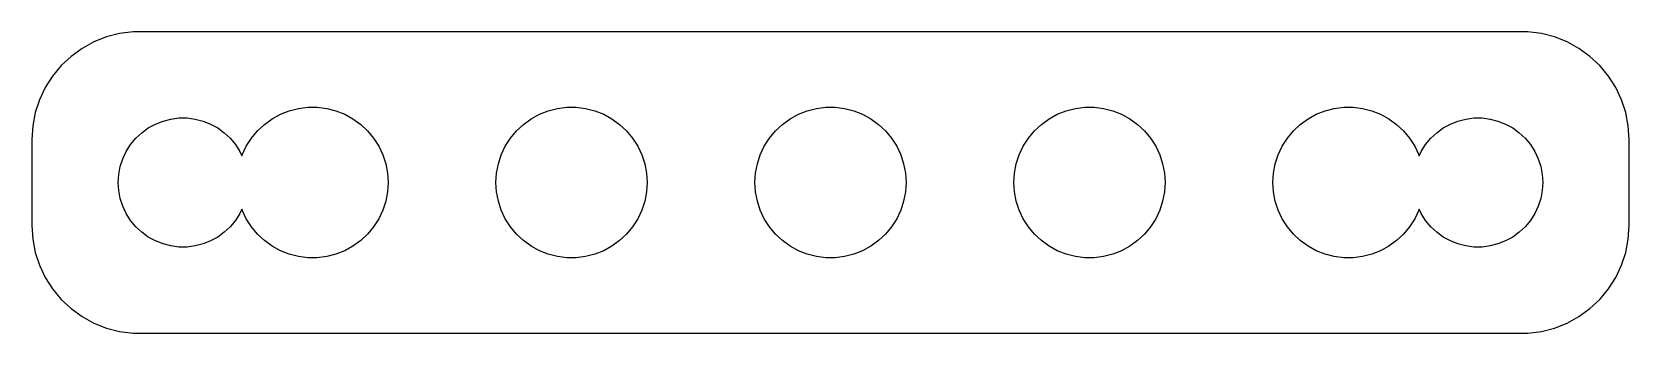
# Model space of a CAD drawing. Header units: metres. Extents: x -37 to 37, y -7 to 7.
import ezdxf

# ---------------------------------------------------------------- set-up
doc = ezdxf.new("R2010")
doc.units = ezdxf.units.M

msp = doc.modelspace()

# ---------------------------------------------------------------- linework, layer by layer
for p, q in [((-33.5451, 6.75528), (-34.1289, 6.52412)), ((-32.9369, 6.91142), (-33.5451, 6.75528)), ((-32.3139, 6.99013), (-32.9369, 6.91142)), ((32.3139, 6.99013), (-32.3139, 6.99013)), ((32.9369, 6.91142), (32.3139, 6.99013)), ((33.5451, 6.75528), (32.9369, 6.91142)), ((34.1289, 6.52412), (33.5451, 6.75528)), ((-34.6791, 6.22163), (-35.1871, 5.85255)), ((-34.1289, 6.52412), (-34.6791, 6.22163)), ((34.6791, 6.22163), (34.1289, 6.52412)), ((35.1871, 5.85255), (34.6791, 6.22163)), ((-35.6448, 5.42273), (-36.0451, 4.93892)), ((-35.1871, 5.85255), (-35.6448, 5.42273)), ((35.6448, 5.42273), (35.1871, 5.85255)), ((36.0451, 4.93892), (35.6448, 5.42273)), ((-36.0451, 4.93892), (-36.3815, 4.40877)), ((36.3815, 4.40877), (36.0451, 4.93892)), ((-36.6489, 3.84062), (-36.8429, 3.24344)), ((-36.3815, 4.40877), (-36.6489, 3.84062)), ((36.6489, 3.84062), (36.3815, 4.40877)), ((36.8429, 3.24344), (36.6489, 3.84062)), ((-36.8429, 3.24344), (-36.9606, 2.62666)), ((-30.5621, 2.94685), (-30.1884, 2.99408)), ((-30.1884, 2.99408), (-29.8116, 2.99408)), ((-29.8116, 2.99408), (-29.4379, 2.94685)), ((-25.8754, 2.95514), (-25.4902, 3.16689)), ((-25.4902, 3.16689), (-25.0816, 3.32869)), ((-25.0816, 3.32869), (-24.6558, 3.438)), ((-24.6558, 3.438), (-24.2198, 3.49309)), ((-24.2198, 3.49309), (-23.7802, 3.49309)), ((-23.7802, 3.49309), (-23.3442, 3.438)), ((-23.3442, 3.438), (-22.9184, 3.32869)), ((-22.9184, 3.32869), (-22.5098, 3.16689)), ((-22.5098, 3.16689), (-22.1246, 2.95514)), ((-13.8754, 2.95514), (-13.4902, 3.16689)), ((-13.4902, 3.16689), (-13.0816, 3.32869)), ((-13.0816, 3.32869), (-12.6558, 3.438)), ((-12.6558, 3.438), (-12.2198, 3.49309)), ((-12.2198, 3.49309), (-11.7802, 3.49309)), ((-11.7802, 3.49309), (-11.3442, 3.438)), ((-11.3442, 3.438), (-10.9184, 3.32869)), ((-10.9184, 3.32869), (-10.5098, 3.16689)), ((-10.5098, 3.16689), (-10.1246, 2.95514)), ((-1.87538, 2.95514), (-1.49022, 3.16689)), ((-1.49022, 3.16689), (-1.08156, 3.32869)), ((-1.08156, 3.32869), (-0.655823, 3.438)), ((-0.655823, 3.438), (-0.219757, 3.49309)), ((-0.219757, 3.49309), (0.219757, 3.49309)), ((0.219757, 3.49309), (0.655823, 3.438)), ((0.655823, 3.438), (1.08156, 3.32869)), ((1.08156, 3.32869), (1.49022, 3.16689)), ((1.49022, 3.16689), (1.87538, 2.95514)), ((10.1246, 2.95514), (10.5098, 3.16689)), ((10.5098, 3.16689), (10.9184, 3.32869)), ((10.9184, 3.32869), (11.3442, 3.438)), ((11.3442, 3.438), (11.7802, 3.49309)), ((11.7802, 3.49309), (12.2198, 3.49309)), ((12.2198, 3.49309), (12.6558, 3.438)), ((12.6558, 3.438), (13.0816, 3.32869)), ((13.0816, 3.32869), (13.4902, 3.16689)), ((13.4902, 3.16689), (13.8754, 2.95514)), ((22.1246, 2.95514), (22.5098, 3.16689)), ((22.5098, 3.16689), (22.9184, 3.32869)), ((22.9184, 3.32869), (23.3442, 3.438)), ((23.3442, 3.438), (23.7802, 3.49309)), ((23.7802, 3.49309), (24.2198, 3.49309)), ((24.2198, 3.49309), (24.6558, 3.438)), ((24.6558, 3.438), (25.0816, 3.32869)), ((25.0816, 3.32869), (25.4902, 3.16689)), ((25.4902, 3.16689), (25.8754, 2.95514)), ((29.4379, 2.94685), (29.8116, 2.99408)), ((29.8116, 2.99408), (30.1884, 2.99408)), ((30.1884, 2.99408), (30.5621, 2.94685)), ((36.9606, 2.62666), (36.8429, 3.24344)), ((-36.9606, 2.62666), (-37, 2)), ((-32.1869, 2.05363), (-31.9123, 2.31154)), ((-31.9123, 2.31154), (-31.6075, 2.53297)), ((-31.6075, 2.53297), (-31.2773, 2.71448)), ((-31.2773, 2.71448), (-30.927, 2.85316)), ((-30.927, 2.85316), (-30.5621, 2.94685)), ((-29.4379, 2.94685), (-29.0729, 2.85316)), ((-29.0729, 2.85316), (-28.7227, 2.71448)), ((-28.7227, 2.71448), (-28.3925, 2.53297)), ((-28.3925, 2.53297), (-28.0877, 2.31154)), ((-28.0877, 2.31154), (-27.8131, 2.05363)), ((-26.8316, 2.05724), (-26.5514, 2.3959)), ((-26.5514, 2.3959), (-26.231, 2.69679)), ((-26.231, 2.69679), (-25.8754, 2.95514)), ((-22.1246, 2.95514), (-21.769, 2.69679)), ((-21.769, 2.69679), (-21.4486, 2.3959)), ((-21.4486, 2.3959), (-21.1684, 2.05724)), ((-14.8316, 2.05724), (-14.5514, 2.3959)), ((-14.5514, 2.3959), (-14.231, 2.69679)), ((-14.231, 2.69679), (-13.8754, 2.95514)), ((-10.1246, 2.95514), (-9.76901, 2.69679)), ((-9.76901, 2.69679), (-9.44861, 2.3959)), ((-9.44861, 2.3959), (-9.16843, 2.05724)), ((-2.83156, 2.05724), (-2.55138, 2.3959)), ((-2.55138, 2.3959), (-2.23097, 2.69679)), ((-2.23097, 2.69679), (-1.87538, 2.95514)), ((1.87538, 2.95514), (2.23097, 2.69679)), ((2.23097, 2.69679), (2.55138, 2.3959)), ((2.55138, 2.3959), (2.83156, 2.05724)), ((9.16843, 2.05724), (9.44861, 2.3959)), ((9.44861, 2.3959), (9.76901, 2.69679)), ((9.76901, 2.69679), (10.1246, 2.95514)), ((13.8754, 2.95514), (14.231, 2.69679)), ((14.231, 2.69679), (14.5514, 2.3959)), ((14.5514, 2.3959), (14.8316, 2.05724)), ((21.1684, 2.05724), (21.4486, 2.3959)), ((21.4486, 2.3959), (21.769, 2.69679)), ((21.769, 2.69679), (22.1246, 2.95514)), ((25.8754, 2.95514), (26.231, 2.69679)), ((26.231, 2.69679), (26.5514, 2.3959)), ((26.5514, 2.3959), (26.8316, 2.05724)), ((27.8131, 2.05363), (28.0877, 2.31154)), ((28.0877, 2.31154), (28.3925, 2.53297)), ((28.3925, 2.53297), (28.7227, 2.71448)), ((28.7227, 2.71448), (29.0729, 2.85316)), ((29.0729, 2.85316), (29.4379, 2.94685)), ((30.5621, 2.94685), (30.927, 2.85316)), ((30.927, 2.85316), (31.2773, 2.71448)), ((31.2773, 2.71448), (31.6075, 2.53297)), ((31.6075, 2.53297), (31.9123, 2.31154)), ((31.9123, 2.31154), (32.1869, 2.05363)), ((37, 2), (36.9606, 2.62666)), ((-37, 2), (-37, -2)), ((-32.6289, 1.44525), (-32.427, 1.76335)), ((-32.427, 1.76335), (-32.1869, 2.05363)), ((-27.8131, 2.05363), (-27.5729, 1.76335)), ((-27.5729, 1.76335), (-27.3711, 1.44525)), ((-27.2542, 1.28842), (-27.0671, 1.68613)), ((-27.0671, 1.68613), (-26.8316, 2.05724)), ((-21.1684, 2.05724), (-20.9329, 1.68613)), ((-20.9329, 1.68613), (-20.7458, 1.28842)), ((-15.2542, 1.28842), (-15.0671, 1.68613)), ((-15.0671, 1.68613), (-14.8316, 2.05724)), ((-9.16843, 2.05724), (-8.93292, 1.68613)), ((-8.93292, 1.68613), (-8.74577, 1.28842)), ((-3.25421, 1.28842), (-3.06706, 1.68613)), ((-3.06706, 1.68613), (-2.83156, 2.05724)), ((2.83156, 2.05724), (3.06706, 1.68613)), ((3.06706, 1.68613), (3.25421, 1.28842)), ((8.74577, 1.28842), (8.93292, 1.68613)), ((8.93292, 1.68613), (9.16843, 2.05724)), ((14.8316, 2.05724), (15.0671, 1.68613)), ((15.0671, 1.68613), (15.2542, 1.28842)), ((20.7458, 1.28842), (20.9329, 1.68613)), ((20.9329, 1.68613), (21.1684, 2.05724)), ((26.8316, 2.05724), (27.0671, 1.68613)), ((27.0671, 1.68613), (27.2542, 1.28842)), ((27.3711, 1.44525), (27.5729, 1.76335)), ((27.5729, 1.76335), (27.8131, 2.05363)), ((32.1869, 2.05363), (32.427, 1.76335)), ((32.427, 1.76335), (32.6289, 1.44525)), ((37, -2), (37, 2)), ((-32.9763, 0.375992), (-32.9057, 0.746063)), ((-32.9057, 0.746063), (-32.7893, 1.10437)), ((-32.7893, 1.10437), (-32.6289, 1.44525)), ((-27.3711, 1.44525), (-27.2718, 1.23428)), ((-27.2718, 1.23428), (-27.2542, 1.28842)), ((-20.7458, 1.28842), (-20.61, 0.870407)), ((-20.61, 0.870407), (-20.5276, 0.43866)), ((-15.4724, 0.43866), (-15.39, 0.870407)), ((-15.39, 0.870407), (-15.2542, 1.28842)), ((-8.74577, 1.28842), (-8.60995, 0.870407)), ((-8.60995, 0.870407), (-8.52759, 0.43866)), ((-3.4724, 0.43866), (-3.39003, 0.870407)), ((-3.39003, 0.870407), (-3.25421, 1.28842)), ((3.25421, 1.28842), (3.39003, 0.870407)), ((3.39003, 0.870407), (3.4724, 0.43866)), ((8.52759, 0.43866), (8.60995, 0.870407)), ((8.60995, 0.870407), (8.74577, 1.28842)), ((15.2542, 1.28842), (15.39, 0.870407)), ((15.39, 0.870407), (15.4724, 0.43866)), ((20.5276, 0.43866), (20.61, 0.870407)), ((20.61, 0.870407), (20.7458, 1.28842)), ((27.2542, 1.28842), (27.2718, 1.23428)), ((27.2718, 1.23428), (27.3711, 1.44525)), ((32.6289, 1.44525), (32.7893, 1.10437)), ((32.7893, 1.10437), (32.9057, 0.746063)), ((32.9057, 0.746063), (32.9763, 0.375992)), ((-33, 0), (-32.9763, 0.375992)), ((-32.9763, -0.375992), (-33, 0)), ((-20.5276, 0.43866), (-20.5, 0)), ((-20.5, 0), (-20.5276, -0.43866)), ((-15.5, 0), (-15.4724, 0.43866)), ((-15.4724, -0.43866), (-15.5, 0)), ((-8.52759, 0.43866), (-8.5, 0)), ((-8.5, 0), (-8.52759, -0.43866)), ((-3.5, 0), (-3.4724, 0.43866)), ((-3.4724, -0.43866), (-3.5, 0)), ((3.4724, 0.43866), (3.5, 0)), ((3.5, 0), (3.4724, -0.43866)), ((8.5, 0), (8.52759, 0.43866)), ((8.52759, -0.43866), (8.5, 0)), ((15.4724, 0.43866), (15.5, 0)), ((15.5, 0), (15.4724, -0.43866)), ((20.5, 0), (20.5276, 0.43866)), ((20.5276, -0.43866), (20.5, 0)), ((32.9763, 0.375992), (33, 0)), ((33, 0), (32.9763, -0.375992)), ((-32.9057, -0.746063), (-32.9763, -0.375992)), ((-20.5276, -0.43866), (-20.61, -0.870407)), ((-15.39, -0.870407), (-15.4724, -0.43866)), ((-8.52759, -0.43866), (-8.60995, -0.870407)), ((-3.39003, -0.870407), (-3.4724, -0.43866)), ((3.4724, -0.43866), (3.39003, -0.870407)), ((8.60995, -0.870407), (8.52759, -0.43866)), ((15.4724, -0.43866), (15.39, -0.870407)), ((20.61, -0.870407), (20.5276, -0.43866)), ((32.9763, -0.375992), (32.9057, -0.746063)), ((-32.7893, -1.10437), (-32.9057, -0.746063)), ((-32.6289, -1.44525), (-32.7893, -1.10437)), ((-32.427, -1.76335), (-32.6289, -1.44525)), ((-27.3711, -1.44525), (-27.5729, -1.76335)), ((-27.2718, -1.23428), (-27.3711, -1.44525)), ((-27.2542, -1.28842), (-27.2718, -1.23428)), ((-27.0671, -1.68613), (-27.2542, -1.28842)), ((-20.7458, -1.28842), (-20.9329, -1.68613)), ((-20.61, -0.870407), (-20.7458, -1.28842)), ((-15.2542, -1.28842), (-15.39, -0.870407)), ((-15.0671, -1.68613), (-15.2542, -1.28842)), ((-8.74577, -1.28842), (-8.93292, -1.68613)), ((-8.60995, -0.870407), (-8.74577, -1.28842)), ((-3.25421, -1.28842), (-3.39003, -0.870407)), ((-3.06706, -1.68613), (-3.25421, -1.28842)), ((3.25421, -1.28842), (3.06706, -1.68613)), ((3.39003, -0.870407), (3.25421, -1.28842)), ((8.74577, -1.28842), (8.60995, -0.870407)), ((8.93292, -1.68613), (8.74577, -1.28842)), ((15.2542, -1.28842), (15.0671, -1.68613)), ((15.39, -0.870407), (15.2542, -1.28842)), ((20.7458, -1.28842), (20.61, -0.870407)), ((20.9329, -1.68613), (20.7458, -1.28842)), ((27.2542, -1.28842), (27.0671, -1.68613)), ((27.2718, -1.23428), (27.2542, -1.28842)), ((27.3711, -1.44525), (27.2718, -1.23428)), ((27.5729, -1.76335), (27.3711, -1.44525)), ((32.6289, -1.44525), (32.427, -1.76335)), ((32.7893, -1.10437), (32.6289, -1.44525)), ((32.9057, -0.746063), (32.7893, -1.10437)), ((-37, -2), (-36.9606, -2.62666)), ((-32.1869, -2.05363), (-32.427, -1.76335)), ((-31.9123, -2.31154), (-32.1869, -2.05363)), ((-27.8131, -2.05363), (-28.0877, -2.31154)), ((-27.5729, -1.76335), (-27.8131, -2.05363)), ((-26.8316, -2.05724), (-27.0671, -1.68613)), ((-26.5514, -2.3959), (-26.8316, -2.05724)), ((-21.1684, -2.05724), (-21.4486, -2.3959)), ((-20.9329, -1.68613), (-21.1684, -2.05724)), ((-14.8316, -2.05724), (-15.0671, -1.68613)), ((-14.5514, -2.3959), (-14.8316, -2.05724)), ((-9.16843, -2.05724), (-9.44861, -2.3959)), ((-8.93292, -1.68613), (-9.16843, -2.05724)), ((-2.83156, -2.05724), (-3.06706, -1.68613)), ((-2.55138, -2.3959), (-2.83156, -2.05724)), ((2.83156, -2.05724), (2.55138, -2.3959)), ((3.06706, -1.68613), (2.83156, -2.05724)), ((9.16843, -2.05724), (8.93292, -1.68613)), ((9.44861, -2.3959), (9.16843, -2.05724)), ((14.8316, -2.05724), (14.5514, -2.3959)), ((15.0671, -1.68613), (14.8316, -2.05724)), ((21.1684, -2.05724), (20.9329, -1.68613)), ((21.4486, -2.3959), (21.1684, -2.05724)), ((26.8316, -2.05724), (26.5514, -2.3959)), ((27.0671, -1.68613), (26.8316, -2.05724)), ((27.8131, -2.05363), (27.5729, -1.76335)), ((28.0877, -2.31154), (27.8131, -2.05363)), ((32.1869, -2.05363), (31.9123, -2.31154)), ((32.427, -1.76335), (32.1869, -2.05363)), ((36.9606, -2.62666), (37, -2)), ((-36.9606, -2.62666), (-36.8429, -3.24344)), ((-31.6075, -2.53297), (-31.9123, -2.31154)), ((-31.2773, -2.71448), (-31.6075, -2.53297)), ((-30.927, -2.85316), (-31.2773, -2.71448)), ((-30.5621, -2.94685), (-30.927, -2.85316)), ((-30.1884, -2.99408), (-30.5621, -2.94685)), ((-29.4379, -2.94685), (-29.8116, -2.99408)), ((-29.0729, -2.85316), (-29.4379, -2.94685)), ((-28.7227, -2.71448), (-29.0729, -2.85316)), ((-28.3925, -2.53297), (-28.7227, -2.71448)), ((-28.0877, -2.31154), (-28.3925, -2.53297)), ((-26.231, -2.69679), (-26.5514, -2.3959)), ((-25.8754, -2.95514), (-26.231, -2.69679)), ((-25.4902, -3.16689), (-25.8754, -2.95514)), ((-22.1246, -2.95514), (-22.5098, -3.16689)), ((-21.769, -2.69679), (-22.1246, -2.95514)), ((-21.4486, -2.3959), (-21.769, -2.69679)), ((-14.231, -2.69679), (-14.5514, -2.3959)), ((-13.8754, -2.95514), (-14.231, -2.69679)), ((-13.4902, -3.16689), (-13.8754, -2.95514)), ((-10.1246, -2.95514), (-10.5098, -3.16689)), ((-9.76901, -2.69679), (-10.1246, -2.95514)), ((-9.44861, -2.3959), (-9.76901, -2.69679)), ((-2.23097, -2.69679), (-2.55138, -2.3959)), ((-1.87538, -2.95514), (-2.23097, -2.69679)), ((-1.49022, -3.16689), (-1.87538, -2.95514)), ((1.87538, -2.95514), (1.49022, -3.16689)), ((2.23097, -2.69679), (1.87538, -2.95514)), ((2.55138, -2.3959), (2.23097, -2.69679)), ((9.76901, -2.69679), (9.44861, -2.3959)), ((10.1246, -2.95514), (9.76901, -2.69679)), ((10.5098, -3.16689), (10.1246, -2.95514)), ((13.8754, -2.95514), (13.4902, -3.16689)), ((14.231, -2.69679), (13.8754, -2.95514)), ((14.5514, -2.3959), (14.231, -2.69679)), ((21.769, -2.69679), (21.4486, -2.3959)), ((22.1246, -2.95514), (21.769, -2.69679)), ((22.5098, -3.16689), (22.1246, -2.95514)), ((25.8754, -2.95514), (25.4902, -3.16689)), ((26.231, -2.69679), (25.8754, -2.95514)), ((26.5514, -2.3959), (26.231, -2.69679)), ((28.3925, -2.53297), (28.0877, -2.31154)), ((28.7227, -2.71448), (28.3925, -2.53297)), ((29.0729, -2.85316), (28.7227, -2.71448)), ((29.4379, -2.94685), (29.0729, -2.85316)), ((29.8116, -2.99408), (29.4379, -2.94685)), ((30.5621, -2.94685), (30.1884, -2.99408)), ((30.927, -2.85316), (30.5621, -2.94685)), ((31.2773, -2.71448), (30.927, -2.85316)), ((31.6075, -2.53297), (31.2773, -2.71448)), ((31.9123, -2.31154), (31.6075, -2.53297)), ((36.8429, -3.24344), (36.9606, -2.62666)), ((-36.8429, -3.24344), (-36.6489, -3.84062)), ((-29.8116, -2.99408), (-30.1884, -2.99408)), ((-25.0816, -3.32869), (-25.4902, -3.16689)), ((-24.6558, -3.438), (-25.0816, -3.32869)), ((-24.2198, -3.49309), (-24.6558, -3.438)), ((-23.7802, -3.49309), (-24.2198, -3.49309)), ((-23.3442, -3.438), (-23.7802, -3.49309)), ((-22.9184, -3.32869), (-23.3442, -3.438)), ((-22.5098, -3.16689), (-22.9184, -3.32869)), ((-13.0816, -3.32869), (-13.4902, -3.16689)), ((-12.6558, -3.438), (-13.0816, -3.32869)), ((-12.2198, -3.49309), (-12.6558, -3.438)), ((-11.7802, -3.49309), (-12.2198, -3.49309)), ((-11.3442, -3.438), (-11.7802, -3.49309)), ((-10.9184, -3.32869), (-11.3442, -3.438)), ((-10.5098, -3.16689), (-10.9184, -3.32869)), ((-1.08156, -3.32869), (-1.49022, -3.16689)), ((-0.655823, -3.438), (-1.08156, -3.32869)), ((-0.219757, -3.49309), (-0.655823, -3.438)), ((0.219757, -3.49309), (-0.219757, -3.49309)), ((0.655823, -3.438), (0.219757, -3.49309)), ((1.08156, -3.32869), (0.655823, -3.438)), ((1.49022, -3.16689), (1.08156, -3.32869)), ((10.9184, -3.32869), (10.5098, -3.16689)), ((11.3442, -3.438), (10.9184, -3.32869)), ((11.7802, -3.49309), (11.3442, -3.438)), ((12.2198, -3.49309), (11.7802, -3.49309)), ((12.6558, -3.438), (12.2198, -3.49309)), ((13.0816, -3.32869), (12.6558, -3.438)), ((13.4902, -3.16689), (13.0816, -3.32869)), ((22.9184, -3.32869), (22.5098, -3.16689)), ((23.3442, -3.438), (22.9184, -3.32869)), ((23.7802, -3.49309), (23.3442, -3.438)), ((24.2198, -3.49309), (23.7802, -3.49309)), ((24.6558, -3.438), (24.2198, -3.49309)), ((25.0816, -3.32869), (24.6558, -3.438)), ((25.4902, -3.16689), (25.0816, -3.32869)), ((30.1884, -2.99408), (29.8116, -2.99408)), ((36.6489, -3.84062), (36.8429, -3.24344)), ((-36.6489, -3.84062), (-36.3815, -4.40877)), ((-36.3815, -4.40877), (-36.0451, -4.93892)), ((36.0451, -4.93892), (36.3815, -4.40877)), ((36.3815, -4.40877), (36.6489, -3.84062)), ((-36.0451, -4.93892), (-35.6448, -5.42273)), ((35.6448, -5.42273), (36.0451, -4.93892)), ((-35.6448, -5.42273), (-35.1871, -5.85255)), ((-35.1871, -5.85255), (-34.6791, -6.22163)), ((34.6791, -6.22163), (35.1871, -5.85255)), ((35.1871, -5.85255), (35.6448, -5.42273)), ((-34.6791, -6.22163), (-34.1289, -6.52412)), ((-34.1289, -6.52412), (-33.5451, -6.75528)), ((33.5451, -6.75528), (34.1289, -6.52412)), ((34.1289, -6.52412), (34.6791, -6.22163)), ((-33.5451, -6.75528), (-32.9369, -6.91142)), ((-32.9369, -6.91142), (-32.3139, -6.99013)), ((-32.3139, -6.99013), (32.3139, -6.99013)), ((32.3139, -6.99013), (32.9369, -6.91142)), ((32.9369, -6.91142), (33.5451, -6.75528))]:
    msp.add_line(p, q)

doc.saveas('drawing.dxf')
